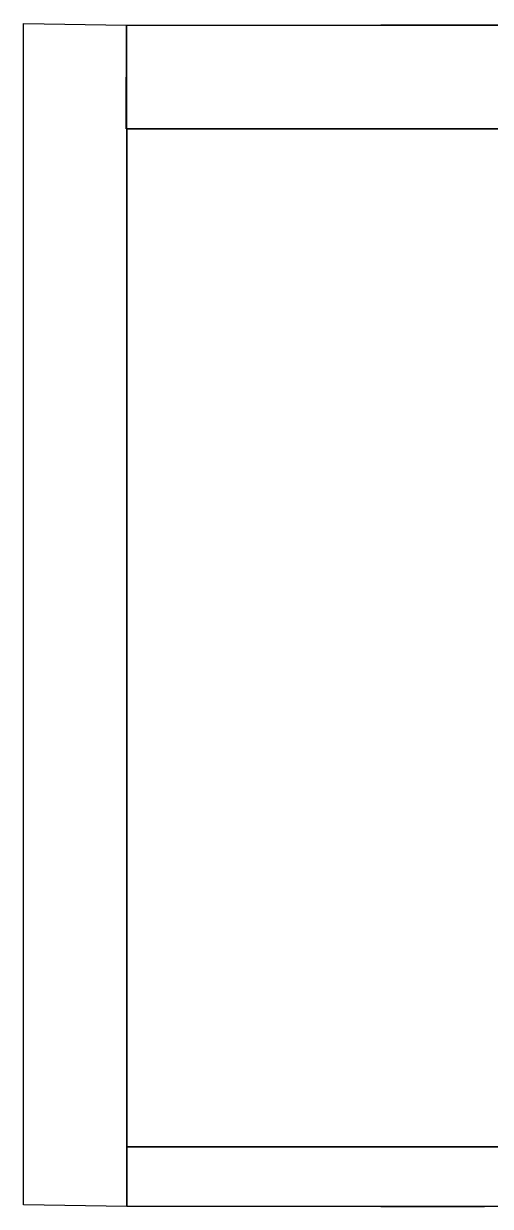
# Model space of a CAD drawing. Extents: x -275 to 275, y -495 to 1.
# Drawn here: x -274.7 to -79, y -495 to 0.6 of the extents above; entities that cross this region are included whole.
import ezdxf

# ---------------------------------------------------------------- set-up
doc = ezdxf.new("R2010")
doc.units = 0
doc.layers.add('BRANCO', color=7, linetype='CONTINUOUS')

msp = doc.modelspace()

# ---------------------------------------------------------------- linework, layer by layer
at = {"layer": 'BRANCO'}
for p, q in [((155.02, 0), (-124.98, 0)), ((-124.98, 0), (155.02, 0)), ((-124.98, -495), (-81.48, -495))]:
    msp.add_line(p, q, dxfattribs=at)
for points in [[(-231.48, -495), (-274.68, -494.42), (-274.68, 0.58), (-231.52, 0)], [(-231.52, 0), (231.52, 0), (231.52, -43.5), (-231.66, -43.5)], [(-231.52, 0), (231.52, 0), (231.52, -43.5), (-231.52, -43.5)], [(-231.66, -43.5), (-231.66, -43.5, -74), (231.52, -43.5, -74), (231.52, -43.5)], [(-231.52, -43.54), (-231.52, -470), (-231.48, -470, -74), (-231.48, -43.5, -74)], [(-231.48, -43.5, -74), (-231.48, -470, -74), (231.52, -470, -74), (231.52, -43.5, -74)], [(231.52, -470), (-231.52, -470, -0.26), (-231.48, -470, -74), (231.52, -470, -74)], [(231.52, -470), (231.52, -495), (-231.48, -495), (-231.48, -470)], [(231.52, -470), (231.52, -495), (-231.48, -495), (-231.48, -470)]]:
    msp.add_3dface(points, dxfattribs=at)

doc.saveas('drawing.dxf')
